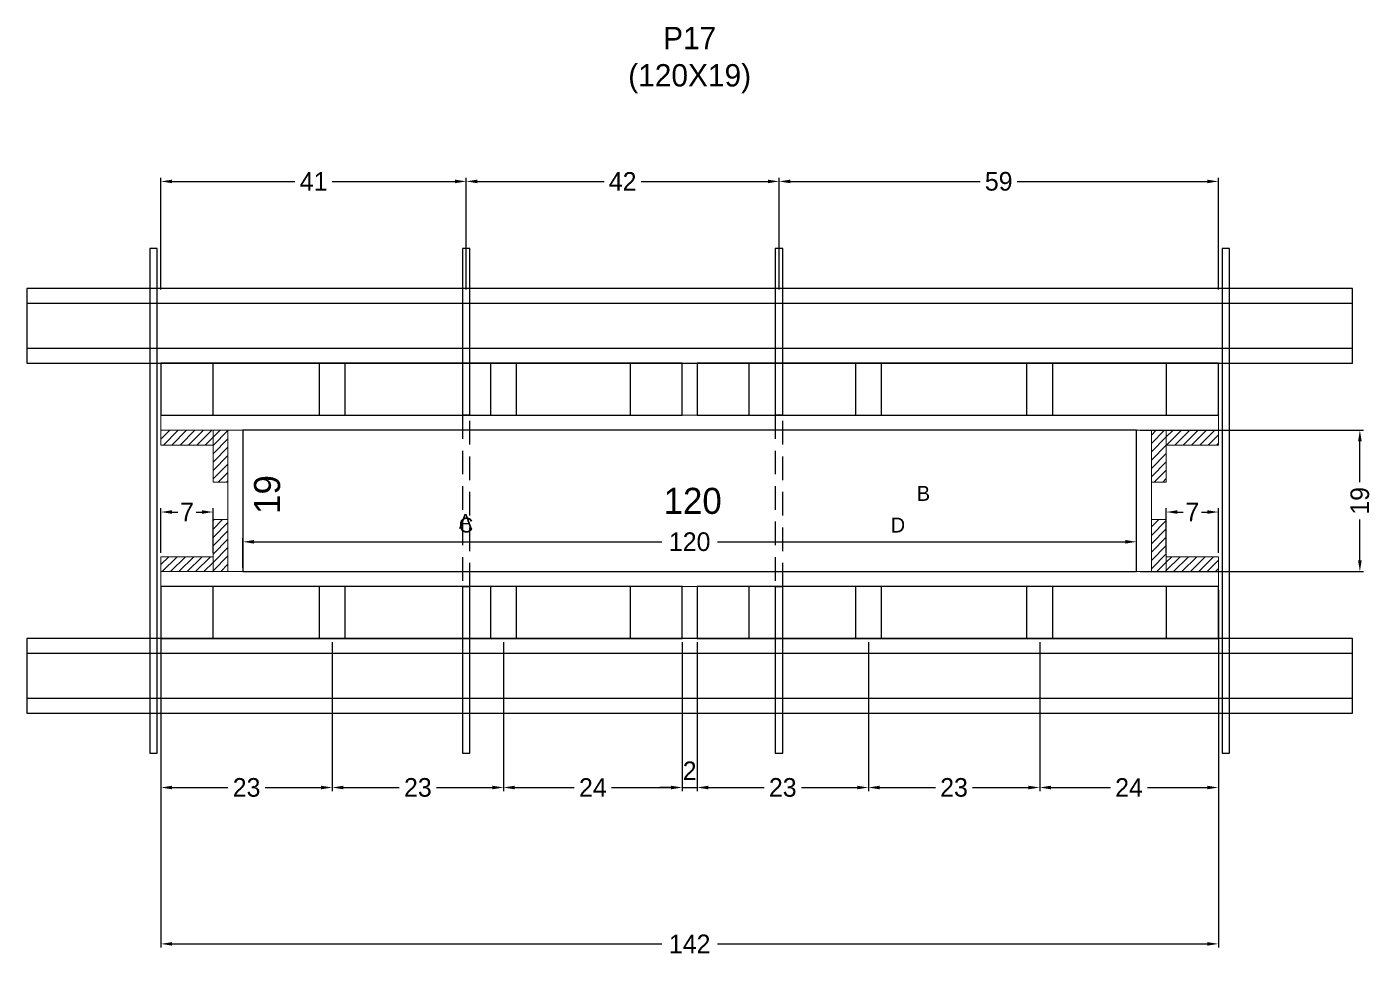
# Model space of a CAD drawing. Header units: centimetres. Extents: x -8500 to 4377, y -490 to 295.
# Drawn here: x -178 to 183.3, y 17.7 to 267.3 of the extents above; entities that cross this region are included whole.
import ezdxf

# ---------------------------------------------------------------- set-up
doc = ezdxf.new("R2010")
doc.units = ezdxf.units.CM
doc.linetypes.add('HIDDEN', pattern=[9.525, 6.35, -3.175])
for name, color, linetype in [('CHAPA', 140, 'Continuous'), ('COTA', 241, 'Continuous'), ('Hachura', 251, 'Continuous'), ('Madeira', 30, 'Continuous'), ('NOMENCLATURA', 7, 'Continuous'), ('Painéis', 200, 'Continuous'), ('Perfil Metálico', 150, 'Continuous'), ('SARRAFO', 251, 'Continuous'), ('TEXTO_GERAL', 7, 'Continuous')]:
    doc.layers.add(name, color=color, linetype=linetype)
doc.dimstyles.new('cotax2', dxfattribs={"dimtxt": 2.5, "dimasz": 1.5, "dimexe": 0.5, "dimexo": 0.5, "dimgap": 0.5, "dimtad": 1, "dimcen": 2.5, "dimazin": 3, "dimtfac": 1, "dimtmove": 0, "dimatfit": 3})
pattern_1 = [(45, (0, 0), (-1.122532, 1.122532), [])]

# ---------------------------------------------------------------- blocks, each defined once
blk = doc.blocks.new('_CLOSEDFILLED')
at = {"color": 0, "linetype": 'BYBLOCK'}
blk.add_solid([(-1, 0.16), (0, 0), (-1, -0.16)], dxfattribs=at)
blk = doc.blocks.new('*D38')
for p, q in [((-142, 116), (-142, 20)), ((142, 116), (142, 20)), ((-139, 21), (-7.5, 21)), ((7.5, 21), (139, 21))]:
    blk.add_line(p, q)
at = {"layer": 'Defpoints'}
for p in [(-142, 117), (142, 117), (-142, 21)]:
    blk.add_point(p, dxfattribs=at)
at = {"layer": 'COTA', "xscale": 3, "yscale": 3, "rotation": 180}
blk.add_blockref('_CLOSEDFILLED', (-142, 21), dxfattribs=at)
at = {"layer": 'COTA', "xscale": 3, "yscale": 3}
blk.add_blockref('_CLOSEDFILLED', (142, 21), dxfattribs=at)
at = {"layer": 'COTA', "insert": (0, 21), "char_height": 5, "attachment_point": 5}
blk.add_mtext('142', dxfattribs=at)
blk = doc.blocks.new('*D39')
for p, q in [((-142, 102), (-142, 62)), ((-96, 102), (-96, 62)), ((-139, 63), (-124, 63)), ((-114, 63), (-99, 63))]:
    blk.add_line(p, q)
at = {"layer": 'Defpoints'}
for p in [(-142, 103), (-96, 103), (-142, 63)]:
    blk.add_point(p, dxfattribs=at)
at = {"layer": 'COTA', "xscale": 3, "yscale": 3, "rotation": 180}
blk.add_blockref('_CLOSEDFILLED', (-142, 63), dxfattribs=at)
at = {"layer": 'COTA', "xscale": 3, "yscale": 3}
blk.add_blockref('_CLOSEDFILLED', (-96, 63), dxfattribs=at)
at = {"layer": 'COTA', "insert": (-119, 63), "char_height": 5, "attachment_point": 5}
blk.add_mtext('23', dxfattribs=at)
blk = doc.blocks.new('*D40')
for p, q in [((-96, 102), (-96, 62)), ((-50, 102), (-50, 62)), ((-93, 63), (-78, 63)), ((-68, 63), (-53, 63))]:
    blk.add_line(p, q)
at = {"layer": 'Defpoints'}
for p in [(-96, 103), (-50, 103), (-96, 63)]:
    blk.add_point(p, dxfattribs=at)
at = {"layer": 'COTA', "xscale": 3, "yscale": 3, "rotation": 180}
blk.add_blockref('_CLOSEDFILLED', (-96, 63), dxfattribs=at)
at = {"layer": 'COTA', "xscale": 3, "yscale": 3}
blk.add_blockref('_CLOSEDFILLED', (-50, 63), dxfattribs=at)
at = {"layer": 'COTA', "insert": (-73, 63), "char_height": 5, "attachment_point": 5}
blk.add_mtext('23', dxfattribs=at)
blk = doc.blocks.new('*D41')
for p, q in [((-50, 102), (-50, 62)), ((-2, 102), (-2, 62)), ((-47, 63), (-31, 63)), ((-21, 63), (-5, 63))]:
    blk.add_line(p, q)
at = {"layer": 'Defpoints'}
for p in [(-50, 103), (-2, 103), (-50, 63)]:
    blk.add_point(p, dxfattribs=at)
at = {"layer": 'COTA', "xscale": 3, "yscale": 3, "rotation": 180}
blk.add_blockref('_CLOSEDFILLED', (-50, 63), dxfattribs=at)
at = {"layer": 'COTA', "xscale": 3, "yscale": 3}
blk.add_blockref('_CLOSEDFILLED', (-2, 63), dxfattribs=at)
at = {"layer": 'COTA', "insert": (-26, 63), "char_height": 5, "attachment_point": 5}
blk.add_mtext('24', dxfattribs=at)
blk = doc.blocks.new('*D42')
for p, q in [((2, 102), (2, 62)), ((48, 102), (48, 62)), ((5, 63), (20, 63)), ((30, 63), (45, 63))]:
    blk.add_line(p, q)
at = {"layer": 'Defpoints'}
for p in [(2, 103), (48, 103), (2, 63)]:
    blk.add_point(p, dxfattribs=at)
at = {"layer": 'COTA', "xscale": 3, "yscale": 3, "rotation": 180}
blk.add_blockref('_CLOSEDFILLED', (2, 63), dxfattribs=at)
at = {"layer": 'COTA', "xscale": 3, "yscale": 3}
blk.add_blockref('_CLOSEDFILLED', (48, 63), dxfattribs=at)
at = {"layer": 'COTA', "insert": (25, 63), "char_height": 5, "attachment_point": 5}
blk.add_mtext('23', dxfattribs=at)
blk = doc.blocks.new('*D43')
for p, q in [((48, 102), (48, 62)), ((94, 102), (94, 62)), ((51, 63), (66, 63)), ((76, 63), (91, 63))]:
    blk.add_line(p, q)
at = {"layer": 'Defpoints'}
for p in [(48, 103), (94, 103), (48, 63)]:
    blk.add_point(p, dxfattribs=at)
at = {"layer": 'COTA', "xscale": 3, "yscale": 3, "rotation": 180}
blk.add_blockref('_CLOSEDFILLED', (48, 63), dxfattribs=at)
at = {"layer": 'COTA', "xscale": 3, "yscale": 3}
blk.add_blockref('_CLOSEDFILLED', (94, 63), dxfattribs=at)
at = {"layer": 'COTA', "insert": (71, 63), "char_height": 5, "attachment_point": 5}
blk.add_mtext('23', dxfattribs=at)
blk = doc.blocks.new('*D44')
for p, q in [((94, 102), (94, 62)), ((142, 102), (142, 62)), ((97, 63), (113, 63)), ((123, 63), (139, 63))]:
    blk.add_line(p, q)
at = {"layer": 'Defpoints'}
for p in [(94, 103), (142, 103), (94, 63)]:
    blk.add_point(p, dxfattribs=at)
at = {"layer": 'COTA', "xscale": 3, "yscale": 3, "rotation": 180}
blk.add_blockref('_CLOSEDFILLED', (94, 63), dxfattribs=at)
at = {"layer": 'COTA', "xscale": 3, "yscale": 3}
blk.add_blockref('_CLOSEDFILLED', (142, 63), dxfattribs=at)
at = {"layer": 'COTA', "insert": (118, 63), "char_height": 5, "attachment_point": 5}
blk.add_mtext('24', dxfattribs=at)
blk = doc.blocks.new('*D45')
for p, q in [((-2, 102), (-2, 62)), ((2, 102), (2, 62)), ((-5, 63), (-8, 63)), ((-2, 63), (2, 63)), ((5, 63), (8, 63))]:
    blk.add_line(p, q)
at = {"layer": 'Defpoints'}
for p in [(-2, 103), (2, 103), (-2, 63)]:
    blk.add_point(p, dxfattribs=at)
at = {"layer": 'COTA', "xscale": 3, "yscale": 3}
blk.add_blockref('_CLOSEDFILLED', (-2, 63), dxfattribs=at)
at = {"layer": 'COTA', "xscale": 3, "yscale": 3, "rotation": 180}
blk.add_blockref('_CLOSEDFILLED', (2, 63), dxfattribs=at)
at = {"layer": 'COTA', "insert": (0, 67.5), "char_height": 5, "attachment_point": 5}
blk.add_mtext('2', dxfattribs=at)
blk = doc.blocks.new('*D46')
for p, q in [((-120, 122), (-120, 130)), ((-117, 129), (-7.5, 129)), ((7.5, 129), (117, 129)), ((120, 122), (120, 130))]:
    blk.add_line(p, q)
at = {"layer": 'Defpoints'}
for p in [(-120, 129), (-120, 121), (120, 121)]:
    blk.add_point(p, dxfattribs=at)
at = {"layer": 'COTA', "xscale": 3, "yscale": 3, "rotation": 180}
blk.add_blockref('_CLOSEDFILLED', (-120, 129), dxfattribs=at)
at = {"layer": 'COTA', "xscale": 3, "yscale": 3}
blk.add_blockref('_CLOSEDFILLED', (120, 129), dxfattribs=at)
at = {"layer": 'COTA', "insert": (0, 129), "char_height": 5, "attachment_point": 5}
blk.add_mtext('120', dxfattribs=at)
blk = doc.blocks.new('*D47')
for p, q in [((121, 159), (181, 159)), ((180, 145), (180, 156)), ((180, 124), (180, 135)), ((121, 121), (181, 121))]:
    blk.add_line(p, q)
at = {"layer": 'Defpoints'}
for p in [(120, 159), (120, 121), (180, 121)]:
    blk.add_point(p, dxfattribs=at)
at = {"layer": 'COTA', "xscale": 3, "yscale": 3}
for p, rotation in [((180, 159), 90), ((180, 121), -90.00000000000001)]:
    blk.add_blockref('_CLOSEDFILLED', p, dxfattribs=dict(at, rotation=rotation))
at = {"layer": 'COTA', "insert": (180, 140), "char_height": 5, "attachment_point": 5, "rotation": 90}
blk.add_mtext('19', dxfattribs=at)
blk = doc.blocks.new('*D48')
for p, q in [((-142, 126), (-142, 138)), ((-128, 126), (-128, 138)), ((-139, 137), (-137.5, 137)), ((-132.5, 137), (-131, 137))]:
    blk.add_line(p, q)
at = {"layer": 'Defpoints'}
for p in [(-142, 137), (-142, 125), (-128, 125)]:
    blk.add_point(p, dxfattribs=at)
at = {"layer": 'COTA', "xscale": 3, "yscale": 3, "rotation": 180}
blk.add_blockref('_CLOSEDFILLED', (-142, 137), dxfattribs=at)
at = {"layer": 'COTA', "xscale": 3, "yscale": 3}
blk.add_blockref('_CLOSEDFILLED', (-128, 137), dxfattribs=at)
at = {"layer": 'COTA', "insert": (-135, 137), "char_height": 5, "attachment_point": 5}
blk.add_mtext('7', dxfattribs=at)
blk = doc.blocks.new('*D49')
for p, q in [((128, 126), (128, 138)), ((142, 126), (142, 138)), ((131, 137), (132.5, 137)), ((137.5, 137), (139, 137))]:
    blk.add_line(p, q)
at = {"layer": 'Defpoints'}
for p in [(128, 137), (128, 125), (142, 125)]:
    blk.add_point(p, dxfattribs=at)
at = {"layer": 'COTA', "xscale": 3, "yscale": 3, "rotation": 180}
blk.add_blockref('_CLOSEDFILLED', (128, 137), dxfattribs=at)
at = {"layer": 'COTA', "xscale": 3, "yscale": 3}
blk.add_blockref('_CLOSEDFILLED', (142, 137), dxfattribs=at)
at = {"layer": 'COTA', "insert": (135, 137), "char_height": 5, "attachment_point": 5}
blk.add_mtext('7', dxfattribs=at)
blk = doc.blocks.new('*D50')
for p, q in [((-142, 196.8), (-142, 226.8)), ((-139, 225.8), (-106, 225.8)), ((-96, 225.8), (-63, 225.8)), ((-60, 196.8), (-60, 226.8))]:
    blk.add_line(p, q)
at = {"layer": 'Defpoints'}
for p in [(-142, 225.8), (-142, 195.8), (-60, 195.8)]:
    blk.add_point(p, dxfattribs=at)
at = {"layer": 'COTA', "xscale": 3, "yscale": 3, "rotation": 180}
blk.add_blockref('_CLOSEDFILLED', (-142, 225.8), dxfattribs=at)
at = {"layer": 'COTA', "xscale": 3, "yscale": 3}
blk.add_blockref('_CLOSEDFILLED', (-60, 225.8), dxfattribs=at)
at = {"layer": 'COTA', "insert": (-101, 225.8), "char_height": 5, "attachment_point": 5}
blk.add_mtext('41', dxfattribs=at)
blk = doc.blocks.new('*D51')
for p, q in [((-60, 196.8), (-60, 226.8)), ((-57, 225.8), (-23, 225.8)), ((-13, 225.8), (21, 225.8)), ((24, 196.8), (24, 226.8))]:
    blk.add_line(p, q)
at = {"layer": 'Defpoints'}
for p in [(-60, 225.8), (-60, 195.8), (24, 195.8)]:
    blk.add_point(p, dxfattribs=at)
at = {"layer": 'COTA', "xscale": 3, "yscale": 3, "rotation": 180}
blk.add_blockref('_CLOSEDFILLED', (-60, 225.8), dxfattribs=at)
at = {"layer": 'COTA', "xscale": 3, "yscale": 3}
blk.add_blockref('_CLOSEDFILLED', (24, 225.8), dxfattribs=at)
at = {"layer": 'COTA', "insert": (-18, 225.8), "char_height": 5, "attachment_point": 5}
blk.add_mtext('42', dxfattribs=at)
blk = doc.blocks.new('*D52')
for p, q in [((24, 196.8), (24, 226.8)), ((27, 225.8), (78, 225.8)), ((88, 225.8), (139, 225.8)), ((142, 196.8), (142, 226.8))]:
    blk.add_line(p, q)
at = {"layer": 'Defpoints'}
for p in [(24, 225.8), (24, 195.8), (142, 195.8)]:
    blk.add_point(p, dxfattribs=at)
at = {"layer": 'COTA', "xscale": 3, "yscale": 3, "rotation": 180}
blk.add_blockref('_CLOSEDFILLED', (24, 225.8), dxfattribs=at)
at = {"layer": 'COTA', "xscale": 3, "yscale": 3}
blk.add_blockref('_CLOSEDFILLED', (142, 225.8), dxfattribs=at)
at = {"layer": 'COTA', "insert": (83, 225.8), "char_height": 5, "attachment_point": 5}
blk.add_mtext('59', dxfattribs=at)

msp = doc.modelspace()

# ---------------------------------------------------------------- hatches: boundary and pattern name
at = {"layer": 'Hachura'}
h = msp.add_hatch(dxfattribs=at)
h.set_pattern_fill('ANSI31')
h.set_pattern_definition(pattern_1)
h.paths.add_polyline_path([(-142, 155), (-128, 155), (-128, 159), (-142, 159)])
h = msp.add_hatch(dxfattribs=at)
h.set_pattern_fill('ANSI31')
h.set_pattern_definition(pattern_1)
h.paths.add_polyline_path([(-128, 145), (-124, 145), (-124, 159), (-128, 159)])
h = msp.add_hatch(dxfattribs=at)
h.set_pattern_fill('ANSI31')
h.set_pattern_definition(pattern_1)
h.paths.add_polyline_path([(124, 145), (128, 145), (128, 159), (124, 159)])
h = msp.add_hatch(dxfattribs=at)
h.set_pattern_fill('ANSI31')
h.set_pattern_definition(pattern_1)
h.paths.add_polyline_path([(128, 155), (142, 155), (142, 159), (128, 159)])
h = msp.add_hatch(dxfattribs=at)
h.set_pattern_fill('ANSI31')
h.set_pattern_definition(pattern_1)
h.paths.add_polyline_path([(-128, 121), (-124, 121), (-124, 135), (-128, 135)])
h = msp.add_hatch(dxfattribs=at)
h.set_pattern_fill('ANSI31')
h.set_pattern_definition(pattern_1)
h.paths.add_polyline_path([(124, 121), (128, 121), (128, 135), (124, 135)])
h = msp.add_hatch(dxfattribs=at)
h.set_pattern_fill('ANSI31')
h.set_pattern_definition(pattern_1)
h.paths.add_polyline_path([(-142, 121), (-128, 121), (-128, 125), (-142, 125)])
h = msp.add_hatch(dxfattribs=at)
h.set_pattern_fill('ANSI31')
h.set_pattern_definition(pattern_1)
h.paths.add_polyline_path([(128, 121), (142, 121), (142, 125), (128, 125)])

# ---------------------------------------------------------------- linework, layer by layer
at = {"layer": 'CHAPA', "lineweight": 18}
for points in [[(-142, 159), (142, 159), (142, 163), (-142, 163)], [(-142, 159), (142, 159), (142, 163), (-142, 163)], [(-124, 121), (-120, 121), (-120, 159), (-124, 159)], [(-124, 121), (-120, 121), (-120, 159), (-124, 159)], [(120, 121), (124, 121), (124, 159), (120, 159)], [(120, 121), (124, 121), (124, 159), (120, 159)], [(-142, 117), (142, 117), (142, 121), (-142, 121)], [(-142, 117), (142, 117), (142, 121), (-142, 121)]]:
    msp.add_lwpolyline(points, close=True, dxfattribs=at)
at = {"layer": 'Hachura'}
for points in [[(-145, 72.2), (-143, 72.2), (-143, 207.8), (-145, 207.8)], [(-61, 163), (-59, 163), (-59, 207.8), (-61, 207.8)], [(23, 163), (25, 163), (25, 207.8), (23, 207.8)], [(143, 72.2), (145, 72.2), (145, 207.8), (143, 207.8)], [(-61, 72.2), (-59, 72.2), (-59, 117), (-61, 117)], [(23, 72.2), (25, 72.2), (25, 117), (23, 117)]]:
    msp.add_lwpolyline(points, close=True, dxfattribs=at)
at = {"layer": 'Hachura', "linetype": 'HIDDEN'}
for points in [[(-61, 117), (-59, 117), (-59, 163), (-61, 163)], [(23, 117), (25, 117), (25, 163), (23, 163)]]:
    msp.add_lwpolyline(points, close=True, dxfattribs=at)
at = {"layer": 'Madeira', "color": 126}
for points in [[(-142, 163), (-2, 163), (-2, 177), (-142, 177)], [(-142, 163), (-128, 163), (-128, 177), (-142, 177)], [(-99.5, 163), (-92.5, 163), (-92.5, 177), (-99.5, 177)], [(-53.5, 163), (-46.5, 163), (-46.5, 177), (-53.5, 177)], [(-16, 163), (-2, 163), (-2, 177), (-16, 177)], [(2, 163), (142, 163), (142, 177), (2, 177)], [(2, 163), (16, 163), (16, 177), (2, 177)], [(44.5, 163), (51.5, 163), (51.5, 177), (44.5, 177)], [(90.5, 163), (97.5, 163), (97.5, 177), (90.5, 177)], [(128, 163), (142, 163), (142, 177), (128, 177)], [(-142, 103), (-2, 103), (-2, 117), (-142, 117)], [(-142, 103), (-128, 103), (-128, 117), (-142, 117)], [(-99.5, 103), (-92.5, 103), (-92.5, 117), (-99.5, 117)], [(-53.5, 103), (-46.5, 103), (-46.5, 117), (-53.5, 117)], [(-16, 103), (-2, 103), (-2, 117), (-16, 117)], [(2, 103), (142, 103), (142, 117), (2, 117)], [(2, 103), (16, 103), (16, 117), (2, 117)], [(44.5, 103), (51.5, 103), (51.5, 117), (44.5, 117)], [(90.5, 103), (97.5, 103), (97.5, 117), (90.5, 117)], [(128, 103), (142, 103), (142, 117), (128, 117)]]:
    msp.add_lwpolyline(points, close=True, dxfattribs=at)
at = {"layer": 'Painéis'}
msp.add_lwpolyline([(-120, 121), (120, 121), (120, 159), (-120, 159)], close=True, dxfattribs=at)
at = {"layer": 'Perfil Metálico', "color": 224}
for points in [[(-178, 177), (178, 177), (178, 197), (-178, 197)], [(-178, 181), (178, 181), (178, 193), (-178, 193)], [(-178, 83), (178, 83), (178, 103), (-178, 103)], [(-178, 87), (178, 87), (178, 99), (-178, 99)]]:
    msp.add_lwpolyline(points, close=True, dxfattribs=at)
at = {"layer": 'SARRAFO', "color": 251, "lineweight": 13}
for points in [[(-142, 155), (-128, 155), (-128, 159), (-142, 159)], [(-128, 145), (-124, 145), (-124, 159), (-128, 159)], [(124, 145), (128, 145), (128, 159), (124, 159)], [(128, 155), (142, 155), (142, 159), (128, 159)], [(-128, 121), (-124, 121), (-124, 135), (-128, 135)], [(124, 121), (128, 121), (128, 135), (124, 135)], [(-142, 121), (-128, 121), (-128, 125), (-142, 125)], [(128, 121), (142, 121), (142, 125), (128, 125)]]:
    msp.add_lwpolyline(points, close=True, dxfattribs=at)

# ---------------------------------------------------------------- texts
at = {"layer": 'COTA'}
msp.add_text('19', height=7, rotation=90, dxfattribs=at).set_placement((-110, 136.5))
msp.add_text('120', height=7, dxfattribs=at).set_placement((-7, 136.5))
at = {"layer": 'NOMENCLATURA', "insert": (0, 249.5), "char_height": 6, "attachment_point": 8}
msp.add_mtext('P17\\P(120X19)', dxfattribs=at)
at = {"layer": 'TEXTO_GERAL'}
for s, p in [('B', (61, 140)), ('A', (-62, 132.5)), ('C', (-62, 131.5)), ('D', (54, 131.5))]:
    msp.add_text(s, height=4, dxfattribs=at).set_placement(p)

# ---------------------------------------------------------------- dimensions: what is measured, and where the dimension line sits
at = {"layer": 'COTA'}
for base, p1, p2, picture, middle in [((-142, 225.8), (-142, 195.8), (-60, 195.8), '*D50', (-101, 225.8)), ((-60, 225.8), (-60, 195.8), (24, 195.8), '*D51', (-18, 225.8)), ((24, 225.8), (24, 195.8), (142, 195.8), '*D52', (83, 225.8)), ((-142, 137), (-142, 125), (-128, 125), '*D48', (-135, 137)), ((128, 137), (128, 125), (142, 125), '*D49', (135, 137)), ((-120, 129), (-120, 121), (120, 121), '*D46', (0, 129)), ((-142, 21), (-142, 117), (142, 117), '*D38', (0, 21)), ((-2, 63), (-2, 103), (2, 103), '*D45', (0, 67.5))]:
    dim = msp.add_linear_dim(base=base, p1=p1, p2=p2, dimstyle='cotax2', dxfattribs=at)
    dim.commit()
    dim.dimension.update_dxf_attribs({"geometry": picture, "text_midpoint": middle})
dim = msp.add_linear_dim(base=(180, 121), p1=(120, 121), p2=(120, 159), angle=90, dimstyle='cotax2', dxfattribs=at)
dim.commit()
dim.dimension.update_dxf_attribs({"geometry": '*D47', "text_midpoint": (180, 140)})
for base, p1, p2, text, picture, middle in [((-142, 63), (-142, 103), (-96, 103), '23', '*D39', (-119, 63)), ((-96, 63), (-96, 103), (-50, 103), '23', '*D40', (-73, 63)), ((-50, 63), (-50, 103), (-2, 103), '24', '*D41', (-26, 63)), ((2, 63), (2, 103), (48, 103), '23', '*D42', (25, 63)), ((48, 63), (48, 103), (94, 103), '23', '*D43', (71, 63)), ((94, 63), (94, 103), (142, 103), '24', '*D44', (118, 63))]:
    dim = msp.add_linear_dim(base=base, p1=p1, p2=p2, text=text, dimstyle='cotax2', dxfattribs=at)
    dim.commit()
    dim.dimension.update_dxf_attribs({"geometry": picture, "text_midpoint": middle})

doc.saveas('drawing.dxf')
